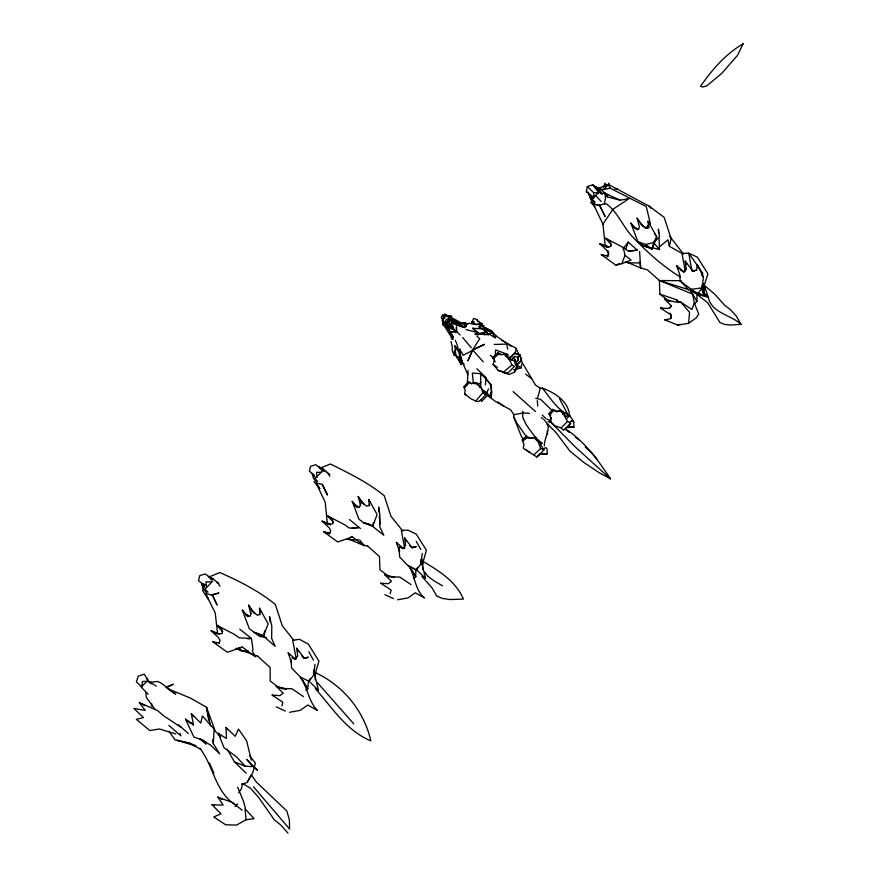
<?xml version="1.0" encoding="UTF-8"?>
<svg xmlns="http://www.w3.org/2000/svg" width="877" height="877" viewBox="0 0 877 877"><rect width="100%" height="100%" fill="white"/><g stroke="black" fill="none" stroke-linecap="round" stroke-linejoin="round"><path stroke-width="1.32" d="M446.47 323.624L446.788 326.518L448.432 326.715L446.799 324.435L448.542 320.467L448.75 322.012L447.939 321.278L447.029 321.969L447.544 322.637L445.615 325.52L452.817 336.099M694.145 304.1L696.952 301.414L696.952 294.321L690.769 290.627M522.747 411.302L522.703 417.32L526.277 424.819L535.814 438.018M422.758 569.502L422.857 561.291C438.774 570.719 455.876 581.287 463.407 599.079L449.868 599.539L442.348 598.421L436.768 596.097L432.186 588.116L421.848 576.386M445.615 325.52L445.648 322.824L449.002 319.48C454.889 318.899 460.359 324.304 464.722 327.713L466.18 326.31L465.566 325.301L452.225 317.956L448.991 318.022L446.031 319.875L444.179 322.813L444.244 325.904L452.905 339.531L452.543 336.319L447.961 327.527L448.827 324.194L452.346 323.164L462.322 326.584L466.18 326.31M450.997 341.46L452.28 346.788L452.17 350.603L454.297 355.349L454.483 350.734L455.908 355.81L459.044 358.781L459.921 357.849L460.008 352.872L459.515 354.703L456.873 343.883L455.229 340.287M454.297 355.349L454.363 351.809M452.51 325.827L454.001 329.774L450.241 326.003L452.51 325.827L454.001 329.774L450.197 328.141L450.241 326.003L448.827 324.194M495.319 355.262L495.571 349.967L507.772 354.418L508.035 357.454M315.194 679.785L315.545 672.692L318.943 661.126L308.375 644.167L299.463 639.311L292.677 640.276L296.251 658.824M379.028 512.267L378.623 507.038L379.873 514.7L379.796 526.88L383.808 535.266L372.626 526.386L363.703 522.791L358.923 519.217L352.203 501.348L357.706 507.63L355.437 505.919L352.203 501.348M544.31 445.976C544.168 438.379 549.55 432.186 547.851 424.369L544.354 419.962M467.353 383.139L468.099 370.423M514.075 369.886L521.344 367.803L521.585 363.966M206.391 742.172L200.504 739.311L210.732 745.132L219.678 753.88L213.341 743.619L214.087 729.072L202.412 715.939L200.8 723.054L191.296 713.714L193.521 724.862L185.485 719.151L193.916 737.086L203.069 740.166M651.786 247.61L659.482 249.539L659.066 238.544M456.193 330.114L456.457 326.792L456.895 332.427L451.502 331.725L454.955 331.342M485.409 384.937L485.968 377.866L476.935 368.691M669.918 313.001L671.157 315.095L670.258 318.822L664.7 319.809L677.921 325.17L688.653 323.24L689.563 312.267L680.234 301.655L674.654 301.885L664.613 299.221L671.519 306.062L669.787 307.97M308.364 681.78L307.728 688.796L305.744 690.407M491.778 392.085L491.197 397.84L488.708 396.283M523.854 439.388L521.464 436.724L513.615 416.728L513.834 414.635L510.732 409.91L495.516 401.513L489.881 397.193M479.138 323.799L479.072 324.413L480.41 323.657L482.021 324.161L482.295 325.411L482.361 324.786L482.087 323.536L480.475 323.043L479.138 323.799L479.412 325.049M480.475 323.043L480.41 323.657L476.858 319.557L473.602 318.439L471.519 323.58M479.686 324.808L480.607 323.35L481.747 324.402M482.021 324.161L482.087 323.536M458.912 323.909L457.498 324.676L454.187 322.385L452.598 322.561L451.26 320.993L452.104 319.195M680.179 269.886L683.928 272.013L686.165 268.669L685.222 261.116L692.94 271.136L696.623 270.028L697.259 264.525L703.431 277.187L702.17 287.82L697.577 294.124L680.059 280.815L679.949 275.334L676.66 265.632L683.928 272.013L686.45 268.987M314.975 664.349L313.714 674.983L309.088 681.276L300.383 677.121L291.602 667.989L291.032 660.063M422.221 553.519L421.004 563.779L416.553 569.864L408.145 565.851L399.66 557.027L399.035 548.103M702.444 275.849L702.784 273.328L688.807 253.179L681.966 253.398L669.359 246.284L667.978 239.772L659.679 246.645M465.654 394.924L464.689 393.762L465.194 390.221L463.692 386.954L468.34 381.736L471.409 383.523M451.644 323.931L451.776 323.021L452.488 323.734M151.403 706.138L151.754 703.716M482.449 326.924L485.902 327.877L492.074 331.309L495.801 335.716L495.417 337.963L489.136 334.049M553.42 424.643L549.967 421.409L550.723 417.397L548.936 413.703L552.62 409.406L556.489 411.017M587.338 186.549L593.586 192.633L594.157 197.851L586.34 191.723L587.338 186.549L592.808 184.828L598.344 188.895M592.041 197.862L589.103 194.409L590.681 199.32L594.54 204.264L598.816 205.415L604.352 203.859L605.459 198.334L604.955 193.148L600.285 189.07L595.998 187.042L600.92 193.828M550.548 422.308L551.227 419.009M608.035 256.128L608.616 253.475L607.947 250.833M461.653 361.762L461.094 364.306L457.136 357.641L458.452 357.268M313.429 673.558L314.284 669.798M373.492 522.604L372.626 526.386L377.143 514.536L368.724 499.506L369.283 505.886M653.255 243.872L652.06 249.09L642.808 245.374L637.864 241.679L630.892 223.164L636.603 229.675L638.445 229.467L639.443 226.957L637.108 218.187L643.137 226.343L645.845 228.228L648.596 227.867L648.015 221.256L656.741 236.834L652.06 249.09L645.56 244.42L637.864 241.679M669.359 246.284L671.124 238.61L664.174 217.375L649.21 206.172L608.309 184.4L597.719 188.621L603.946 189.531L610.008 188.127L646.261 206.555L650.372 223.635L645.472 227.877M264.657 630.892L263.429 636.143L275.104 646.261L271.651 638.478L271.793 626.035L269.557 616.597L270.105 621.771M608.748 246.843L605.152 245.286L602.927 224.117L593.915 205.295L594.463 203.025M281.923 705.941L282.822 702.214L272.199 695.154L279.927 695.614L283.183 693.181L276.277 686.34L286.319 688.993L281.594 688.456L291.898 688.763L303.486 696.568M390.232 593.674L391.109 590.068L380.848 583.26L388.303 583.698L391.449 581.352L384.784 574.753L394.475 577.318L391.054 576.934M287.996 833.15L280.585 824.797L274.26 819.776L258.485 797.215L250.351 788.05L242.644 783.589L241.339 788.796L238.665 792.819M443.126 321.618L443.126 325.257L442.315 320.62L444.058 317.507L447.303 315.654L448.991 318.022M607.114 256.939L608.616 253.475L607.07 250.592L599.627 243.653L608.178 247.062L610.841 246.426L611.291 244.65L605.47 238.248L623.251 247.457L627.713 250.811L637.458 250.274L628.173 242.085L622.966 249.057M472.637 328.239L477.209 332.46L480.234 334.06L474.841 334.082L477.822 334.817L480.234 334.06L479.357 333.611L484.641 333.227L485.595 332.328L482.876 328.963L472.637 328.239L479.357 333.611L484.225 334.608L484.882 330.015L478.436 326.869L483.885 325.871L478.831 324.052L474.808 324.358L469.272 323.262M422.528 563.988L426.408 550.274L416.268 534.137L407.915 530.125L401.282 530.41L404.735 548.585M537.513 398.059L540.309 388.27L542.337 388.116C554.45 392.479 568.8 401.293 569.458 415.534M603.584 187.722L604.889 183.161L606.566 185.277M594.825 206.731L591.208 202.642L593.126 196.185M204.615 584.389L202.642 590.758L208.496 599.254L205.558 593.597L215.194 612.793L217.584 633.622M459.285 351.874L454.922 345.878L455.908 355.81L459.044 358.781L460.008 352.872L462.058 361.258L461.094 364.306L457.06 355.996M704.648 283.995L707.914 273.854L697.434 257.213L688.807 253.179L691.832 270.872L694.266 271.421M509.34 357.005L508.77 358.726L514.415 361.039L516.783 366.619L517.342 364.909L514.985 359.318L512.727 358.397M509.219 358.77L514.667 353.135L519.929 354.834L521.574 360.337L516.224 365.676M514.415 361.039L514.985 359.318M518.406 360.217L517.967 356.764L518.406 360.217L515.007 363.604M521.574 360.337L519.929 354.834M503.223 372.188L508.868 374.501L514.481 372.199L515.051 370.478M625.794 249.243L628.173 242.085M453.014 337.064L448.037 328.305L449.232 324.786L452.883 323.481L462.859 327.253M515.106 352.642L516.323 349.101L515.632 347.983L502.115 340.517M251.074 613.034L249.89 616.465L246.58 614.448M361.006 503.025L359.482 507.432L356.292 505.492M309.987 678.721L309.088 681.276L318.537 690.374L313.538 670.313M417.419 567.397L416.553 569.864L425.608 578.36L420.763 559.723M314.69 675.082L315.545 672.692C343.356 685.77 363.977 710.819 370.839 740.868C346.086 730.508 332.284 707.684 315.314 688.631M497.928 352.872L498.531 354.176L500.833 354.736L504.428 354.198L509.778 360.403L511.916 364.996L514.503 366.334L508.024 372.802L506.084 373.185L498.191 370.368L493.082 364.393L494.354 360.94L492.677 357.509L497.928 352.872L500.756 354.133M607.893 256.095L601.293 254.67L615.873 265.205L621.837 263.692L625.005 255.317L623.251 247.457M455.053 323.098L455.58 321.716L452.4 319.261L452.598 322.561L451.381 319.984L449.32 319.666L446.185 322.791L446.448 324.928L448.432 326.715M700.591 294.091L696.952 294.321L707.728 302.762L719.853 322.495L724.391 324.369L730.333 325.049L740.999 324.337C731.012 314.843 711.115 312.936 708.331 297.193L689.739 290.013L692.622 294.102L694.365 303.025L691.843 309.493L680.234 301.655M420.686 563.231L422.177 559.537M514.481 372.199L517.342 364.909M476.825 336.132L479.752 338.708L472.582 349.89L467.901 360.853L472.867 349.517L484.488 344.332L463.122 355.262L461.324 351.578M441.394 317.627L443.378 320.598L441.394 317.627L442.392 315.303L444.803 314.229L448.07 315.928L450.657 315.621L451.841 316.575L448.3 316.487M219.097 642.863L220.094 640.561L218.548 637.678L211.116 630.738L219.667 634.159M701.907 287.305L703.573 283.644L703.946 288.149L704.231 285.255L714.744 294.223L724.786 305.404L730.07 309.34L736.296 316.071L740.999 324.337M473.35 383.37L472.341 373.098L480.662 373.657L480.695 387.426L479.818 387.02M480.892 373.47L491.339 385.036L491.526 391.986L490.057 395.911L487.678 395.593L486.735 392.403L488.588 388.917M659.482 249.539L653.562 242.567L656.741 236.834L654.538 233.457M247.895 780.914L252.839 772.604L255.371 763.078L249.528 755.59M490.122 394.135L491.526 391.986L490.638 384.893L485.748 378.119M405.514 545.351L403.398 548.531L400.065 547.259M602.927 224.117L612.968 209.252L629.247 198.454L620.291 200.208L607.465 196.963L605.854 195.648M593.915 205.295L591.208 202.642L592.709 200.471M540.736 444.705L541.975 443.017L536.592 438.884M542.337 388.116C550.449 398.081 557.476 410.25 569.611 415.468L566.893 418.636M472.582 349.89L483.26 361.861M446.799 324.435L447.621 323.427M451.26 320.993L449.43 320.642L447.544 322.637M550.043 414.744L553.54 410.491L556.555 411.675L560.798 410.918L565.797 416.367M314.964 478.699L322.528 470.785L324.282 471.398M506.084 356.446L507.772 354.418M600.241 189.936L595.998 187.042L602.466 194.157L599.956 191.318L595.516 195.439L592.118 199.517L594.924 202.203L590.868 198.29L589.103 194.409L591.109 197.829M449.32 319.666L446.185 322.791M460.469 324.501L459.241 325.948L458.989 325.126L460.469 324.501L461.423 326.321M603.946 189.531L608.309 184.4L610.008 188.127M464.689 393.762L471.092 398.925L475.794 400.964L482.81 392.743L481.078 387.415L474.917 382.482L471.42 383.775L468.34 381.736M464.591 387.974L469.107 382.734M452.236 338.577L453.541 337.075M549.967 421.409L554.538 425.805L561.236 427.932L567.419 421.453L564.207 415.26L560.798 410.918M204.933 589.223L212.782 581.034M509.318 358.463L514.667 353.135M512.311 358.759L514.854 356.226M511.335 359.987L514.733 356.599L517.847 357.136M515.983 362.376L518.526 359.844M516.323 365.369L521.672 360.041M480.344 400.361L486.801 393.948L488.292 394.716L481.736 401.195L480.344 400.361L478.283 401.655L475.794 400.964M536.812 457.016L543.904 449.978L535.639 437.185L529.719 438.347L527.011 437.711L526.299 436.275L521.958 439.969L523.975 444.146L523.262 448.322L536.812 457.016L541.131 453.398L547.204 453.902L547.04 449.002L546.108 447.698L543.433 448.607L543.904 449.978L540.594 448.52L538.335 441.964L533.797 437.546M235.113 806.5L237.7 803.968M591.208 202.642L592.94 200.986M534.093 454.681L540.594 448.52M653.562 242.567L659.57 236.911L658.353 229.083L658.66 233.139M413.944 578.546L415.753 576.847L415.841 570.028L409.756 566.378M462.442 322.9L464.854 323.01L466.158 324.347L468.11 323.449M466.158 324.326L468.186 323.898M464.076 326.595L465.566 325.301M460.228 324.041L455.503 323.109L451.359 320.028L447.939 321.278M493.258 358.693L498.531 354.176M515.829 368.855L518.877 366.246L521.344 367.803M498.191 370.368L503.639 372.001L511.916 364.996M477.954 384.806L481.024 382.273M522.725 441.208L527.011 437.711M671.519 306.062L668.263 308.496L660.534 308.035L671.157 315.095L671.245 318.483M688.653 323.24L696.163 317.934L698.728 314.152L694.365 303.025M605.47 186.395L608.309 184.4M515.917 368.285L518.877 366.246M242.644 783.589L241.679 784.202L247.128 782.536L251.359 774.819L256.325 782.021L286.801 810.94L289.355 819.743L289.607 829.083L253.475 786.757M479.807 323.799L480.607 323.35M480.826 325.86L481.462 324.643L480.497 324.347M244.99 808.78L254.111 818.723L246.119 819.71L236.549 825.082L225.652 824.797L213.769 816.991L221.048 813.735L212.037 804.812L223.207 805.097L217.803 797.127L232.624 802.587L242.195 810.26M572.944 420.554L569.721 421.958L570.62 423.328L568.351 426.266L573.909 427.296L573.777 422.418L572.944 420.554L569.611 415.468L562.563 411.861L562.683 414.503M166.181 687.765L173.394 684.235L166.17 686.998M459.965 323.701L455.58 321.716L454.187 322.385L453.716 320.938M444.365 315.413L446.207 314.558M615.873 265.205L619.557 263.506M546.952 424.753L547.851 424.369M209.241 576.891L219.776 572.56C239.3 581.023 258.649 590.945 275.323 604.396L282.251 625.707L293.839 640.385M677.921 325.17L680.245 324.227M320.226 468.11L330.41 463.988C349.046 473.284 368.055 482.482 384.258 495.746L390.956 516.246L402.795 531.089M239.75 629.215L251.447 638.456L252.96 649.32L252.39 651.162L255.35 656.851L242.48 647.138L227.362 652.291L212.771 641.756L219.382 643.181M621.837 263.692L631.133 260.052L625.005 255.317M359.658 539.881L364.448 545.878L352.444 536.976L337.711 541.942L323.646 531.769L330.015 533.15L329.27 533.961L330.717 530.618L329.215 527.833L322.045 521.135L330.289 524.435L327.932 524.183L322.045 521.135M556.555 411.675L558.32 410.995L561.883 411.708M451.359 320.028L447.862 321.42L446.448 324.928L447.336 324.907M369.853 505.031L366.63 506.226L361.39 501.918L358.2 496.546L360.447 505.009M259.526 614.393L257.301 615.216L251.863 610.754L248.564 605.174L250.888 613.955M649.046 227.088L645.845 228.228L640.418 223.756M516.641 364.174L518.482 363.582M415.643 546.623L412.091 547.687L410.019 545.911M308.156 657.202L304.483 658.309L301.798 655.996M308.233 657.301L304.483 658.309L302.543 656.632M416.389 546.546L412.091 547.687L410.239 546.075M307.816 657.41L304.483 658.309L296.755 648.3L297.698 655.843L295.472 659.186L292.008 657.871M415.731 546.722L412.091 547.687L404.648 538.018L405.558 545.308M692.94 271.136L696.711 270.138M565.073 416.575L569.611 415.468M213.188 594.343L218.888 592.984L211.971 595.253L207.389 593.882L203.3 588.851L201.436 583.742L204.67 587.393M645.56 244.42L654.428 242.436M535.639 437.185L529.719 438.347M479.357 333.611L485.595 332.328L484.882 330.015L492.742 332.778L488.763 334.663L484.225 334.608M539.443 443.488L541.975 443.017M289.585 712.277L300.318 710.348L307.783 705.02L317.529 710.502C308.233 701.315 307.772 687.393 300.405 677.176L307.728 688.796L303.19 681.1M397.632 599.78L407.98 597.928L415.216 592.797L424.457 597.928C414.613 589.552 415.172 575.761 408.748 565.775M349.868 537.426L352.444 536.976M238.533 647.829L242.48 647.138M513.834 414.635L522.253 413.155M459.921 357.849L461.083 357.652M490.418 333.128L492.742 332.778L483.907 327.505L491.493 331.024L494.409 336.954M503.771 354.703L506.435 354.319L507.158 356.895M691.251 289.355L702.17 287.82M247.774 638.905L251.447 638.456L239.103 637.842L234.74 634.553L216.948 625.345L222.769 631.747M150.493 682.328L157.498 681.462L160.908 682.953L175.828 694.156L169.305 690.133M539.059 454.319L547.204 453.902M352.05 528.316L358.715 527.581L349.134 528.053L344.836 524.819L327.68 515.928L333.293 522.111M628.732 251.217L637.458 250.274M614.832 188.993L617.298 188.741M566.29 427.57L573.909 427.296M327.932 524.183L332.865 523.821L332.657 520.247M474.216 383.688L477.592 383.435L480.596 387.733M218.494 633.797L222.32 633.512L222.111 629.807M482.81 392.743L485.145 394.036L486.801 393.948L484.488 391.12L482.843 390.956L485.145 394.036L484.488 391.12M494.19 344.442L506.522 344.124L507.827 349.189M604.352 203.859L606.38 203.859C618.329 212.574 623.218 227.702 633.709 238.04C647.741 252.631 662.88 266.378 680.223 276.935M626.331 261.861L640.67 268L647.369 269.809L659.405 280.519L681.21 280.706M235.913 648.3L241.592 650.942L248.344 651.085M462.398 322.977L466.904 323.668L464.854 323.032M358.342 539.848L349.112 539.596L347.051 538.599M391.164 576.836L399.857 577.099L411.05 584.652M211.247 581.988L205.963 581.802L206.544 586.987M321.607 472.451L316.509 472.264L317.068 477.285M593.586 192.633L598.859 192.841L592.808 184.828M504.428 354.198L506.435 354.319M599.627 243.653L606.939 246.886M508.024 372.802L503.201 372.484L506.084 373.185L503.639 372.001M523.459 412.935L529.412 413.363M227.143 749.166L234.433 761.85L245.121 766.147L251.831 766.651M474.6 321.914L471.892 321.673L473.317 323.69M513.955 369.645L515.994 370.083M605.733 246.81L608.178 247.062M481.298 325.575L483.885 325.871M664.7 319.809L667.013 320.083M448.07 315.928L446.283 315.654L444.803 314.229M266.29 637.546L259.592 636.384L249.309 628.677L242.348 610.151L248.048 616.663L245.692 614.887M372.034 525.476L363.703 522.791L369.886 524.369M477.209 332.46L465.95 329.609M535.737 398.366L540.703 399.386L552.663 411.072M594.54 204.264L599.561 205.404L605.086 216.433L599.594 205.24M696.952 294.321L708.331 297.193L702.905 293.082M646.656 246.327L642.808 245.374L647.423 247.358M367.912 546.239L361.499 544.507L348.037 538.774M380.848 583.26L383.26 583.918M272.199 695.154L274.687 695.834M660.534 308.035L663.034 308.715M461.455 323.624L456.533 322.254L451.776 319.371M212.037 804.812L214.481 805.514M257.904 656.445L236.439 648.377M175.784 733.95L159.384 728.973L149.846 730.563L136.297 719.304L143.521 717.616L133.874 708.419L145.253 710.436L139.322 702.641L157.707 710.633L163.495 715.698L181.057 727.329M548.202 421.705L549.693 422.166M196.492 746.25L177.209 740.265L189.673 743.225L195.538 745.614M669.589 301.502L659.855 294.146L659.405 280.519L688.478 289.618M514.569 353.431L519.831 355.141M659.855 294.146L676.737 299.802L679.346 302.346M264.174 635.847L254.209 632.339L263.429 636.143L268.187 623.832L259.471 608.243L260.041 614.865M474.917 382.482L477.592 383.435M450.197 328.141L454.012 329.609L456.895 332.427M601.293 254.67L603.617 255.58M323.646 531.769L328.141 533.523M212.771 641.756L216.268 643.115M205.141 584.871L203.025 584.038L204.812 585.628M664.613 299.221L669.94 301.348M384.784 574.753L389.914 576.803M276.277 686.34L280.53 688.028M659.405 280.519L692.622 294.102L696.952 301.414M586.34 191.723L588.577 192.666M620.291 200.208L603.672 192.776M472.111 322.857L476.704 324.819M167.354 688.511L190.726 698.235L206.523 707.29L215.271 731.177L220.774 736.943M384.882 594.617L393.411 598.596M276.376 706.928L285.211 711.039M625.476 261.73L627.493 262.716L638.412 263.012L639.673 261.73L640.67 268L639.563 251.425M526.299 436.275L529.631 437.919M216.378 582.196L218.768 583.38M460.261 362.124L463.801 363.9M497.325 367.43L493.082 364.393M546.842 419.063L549.978 420.664M211.116 630.738L217.211 633.896M217.803 797.127L222.045 799.32M603.376 192.589L607.706 194.88L603.431 192.304M326.332 472.33L329.862 474.216M139.322 702.641L144.935 705.667M494.354 360.94L495.428 361.521M200.701 749.386L189.673 743.225L175.104 739.925L168.932 731.286M399.78 546.481L403.398 548.531L396.382 542.381L399.55 551.732L399.101 548.059M292.644 657.586L295.472 659.186L288.193 652.817L291.482 662.508L291.164 659.964M442.534 585.825L433.687 580.662L427.439 575.871L424.896 572.264M567.419 421.453L570.62 423.328L563.56 430.388L561.236 427.932M156.249 686.099L147.61 680.673L141.164 687.097L148.103 694.2M638.445 229.467L635.134 227.45L634.246 227.888L630.892 223.164M216.948 625.345L222.045 628.568M245.121 766.147L236.22 756.577L224.052 747.807L218.296 733.325L226.485 738.522L226.036 727.559L235.244 736.285L238.467 729.094L246.569 740.659L251.348 760.216M605.47 238.248L610.754 241.635M327.68 515.928L332.591 519.052M540.309 388.27L535.573 385.178L520.741 360.173M495.801 335.716L510.907 346.24M442.852 321.914L444.179 322.813M212.968 579.401L205.054 573.92L199.638 575.729L198.575 580.793L203.541 584.52M550.723 417.397L551.458 417.912M497.807 401.929L503.913 406.194M323.723 470.456L315.709 464.7L310.447 466.4L309.471 471.355L314.24 474.961M565.161 428.689C584.356 441.142 598.004 460.008 610.436 478.82L599.024 472.593L583.885 462.486L569.995 451.206L555.941 432.471L547.412 423.942M575.345 437.152L579.478 440.188M457.136 357.641L462.058 361.258L467.792 374.698M525.674 374.172L531.637 378.59M462.069 362.826L463.944 364.24M389.333 576.891L379.916 569.765L379.511 556.588L367.638 546.009M279.577 688.094L270.204 681.001L270.127 667.485L257.027 655.634M492.677 357.509L494.507 358.912M541.372 417.671L543.356 419.195M480.662 373.657L485.968 377.866M484.521 331.298L488.763 334.663L484.882 330.015M513.089 391.559L535.474 411.554M330.355 525.071L327.209 522.56L325.246 502.269L316.608 484.203L319.919 488.588L313.922 481.594M548.936 413.703L550.767 415.194M565.468 429.368L569.348 432.514M525.816 449.364L529.609 452.444M349.517 519.568L360.447 528.513M218.296 733.325L220.938 735.518M185.485 719.151L190.188 723.108M146.273 678.425L148.005 679.905L144.146 674.172L138.182 676.178L136.384 681.9L141.931 687.064L142.337 681.528L147.775 681.243L151.272 683.841L150.855 682.109M200.109 739.081L206.117 744.277M168.877 725.4L180.892 735.858L180.015 733.282M178.491 724.819L188.336 733.534M585.255 446.941L592.183 453.168L597.676 460.041M447.719 326.913L448.728 327.823M456.106 331.221L460.217 334.992M550.219 421.552L575.312 446.974L610.436 478.82L606.106 474.293M236.395 805.59C214.733 792.15 214.251 766.783 199.803 748.202M205.119 589.377L207.926 592.019M490.407 355.262L493.104 357.816M449.101 322.374L450.767 323.953M361.39 501.918L364.021 504.407L358.2 496.546M251.863 610.754L254.593 613.33L248.564 605.174M315.15 478.853L317.66 481.287M234.433 761.85L246.163 773.196M542.227 415.062L545.79 418.526M702.806 291.679L708.331 297.193M601.282 201.524L595.516 195.439M680.059 280.815L688.862 289.98M317.233 682.47L353.793 723.898M462.683 337.47L471.3 347.818M572.089 420.576L573.777 422.418M459.351 358.265L462.058 361.258M240.112 649.287L241.592 650.942M211.565 580.07L208.353 576.397L212.925 578.634L217.814 582.799L219.974 586.198M552.62 409.406L553.54 410.491M314.898 477.11L312.08 473.766L313.582 478.513L317.299 483.271L322.144 484.4L327.505 495.045L322.21 484.225M191.296 713.714L193.674 716.531M321.541 470.017L318.735 466.674L322.846 468.625L327.34 472.55L329.774 476.255M446.141 325.499L447.851 327.538M488.292 394.716L486.735 392.403M445.856 325.422L448.41 328.491M683.578 254.177L669.754 236.362M444.738 318.373L442.392 315.303M191.35 722.812L193.028 724.961M226.036 727.559L227.68 729.686M649.21 206.172L650.767 208.244M701.874 275.082L703.431 277.187M526.617 436.998L516.706 422.857L513.615 416.728M155.174 709.559L146.36 697.445L145.856 693.06M242.348 610.151L244.354 612.99M451.184 338.138L451.918 339.202M604.955 193.148L607.465 196.963M479.204 321.53L481.166 324.556M455.58 321.716L457.498 324.676L457.005 323.876M409.449 566.882L415.753 576.847L411.565 569.754M481.078 387.415L485.145 394.036M454.922 345.878L458.276 351.315M637.108 218.187L639.761 222.637M676.66 265.632L678.655 269.096M396.382 542.381L397.665 544.606M288.193 652.817L289.52 655.119M559.548 398.794L567.594 414.01M465.906 323.47L466.553 324.633M416.257 541.306L420.763 549.44M308.792 651.699L313.462 660.129M457.564 356.906L459.186 360.041M701.359 288.621L704.11 293.992L702.159 284.784M212.048 594.617L217.101 604.944L212.64 595.428M516.323 349.101L520.094 356.84M476.858 319.557L477.877 321.684M209.45 763.078L213.944 773.13M685.222 261.116L686.636 264.372M404.648 538.018L406.007 541.153M296.755 648.3L298.169 651.534M648.015 221.256L649.386 224.446M368.724 499.506L370.039 502.587M259.471 608.243L261.291 612.508M237.656 787.261L243.444 801.172L245.428 808.353M537.919 440.111L538.697 442.337M708.188 297.04L704.231 285.255L704.231 293.861M676.737 299.802L677.472 302.39M448.366 326.419L448.673 327.538M697.259 264.525L697.884 267.09M481.462 399.978L481.736 401.195M212.683 739.563L213.341 743.619M210.568 725.937L206.523 707.29L208.704 720.16M681.966 253.398L685.255 270.905M608.967 183.183L609.34 185.705M245.111 809.997L246.119 819.71M447.961 327.527L448.037 328.305M537.283 400.646L537.765 406.106M379.335 516.191L379.938 524.029M547.259 430.793L547.445 434.389M610.776 242.841L610.82 245.231M459.767 349.101L459.515 354.703L460.403 352.159L459.767 349.101M743.126 43.85L737.48 55.372L721.793 73.35L706.917 85.803L702.861 87.031L700.515 86.286C711.938 69.93 725.674 53.837 743.126 43.85M257.235 770.083L251.94 765.533L246.766 759.449L257.235 770.083"/></g></svg>
